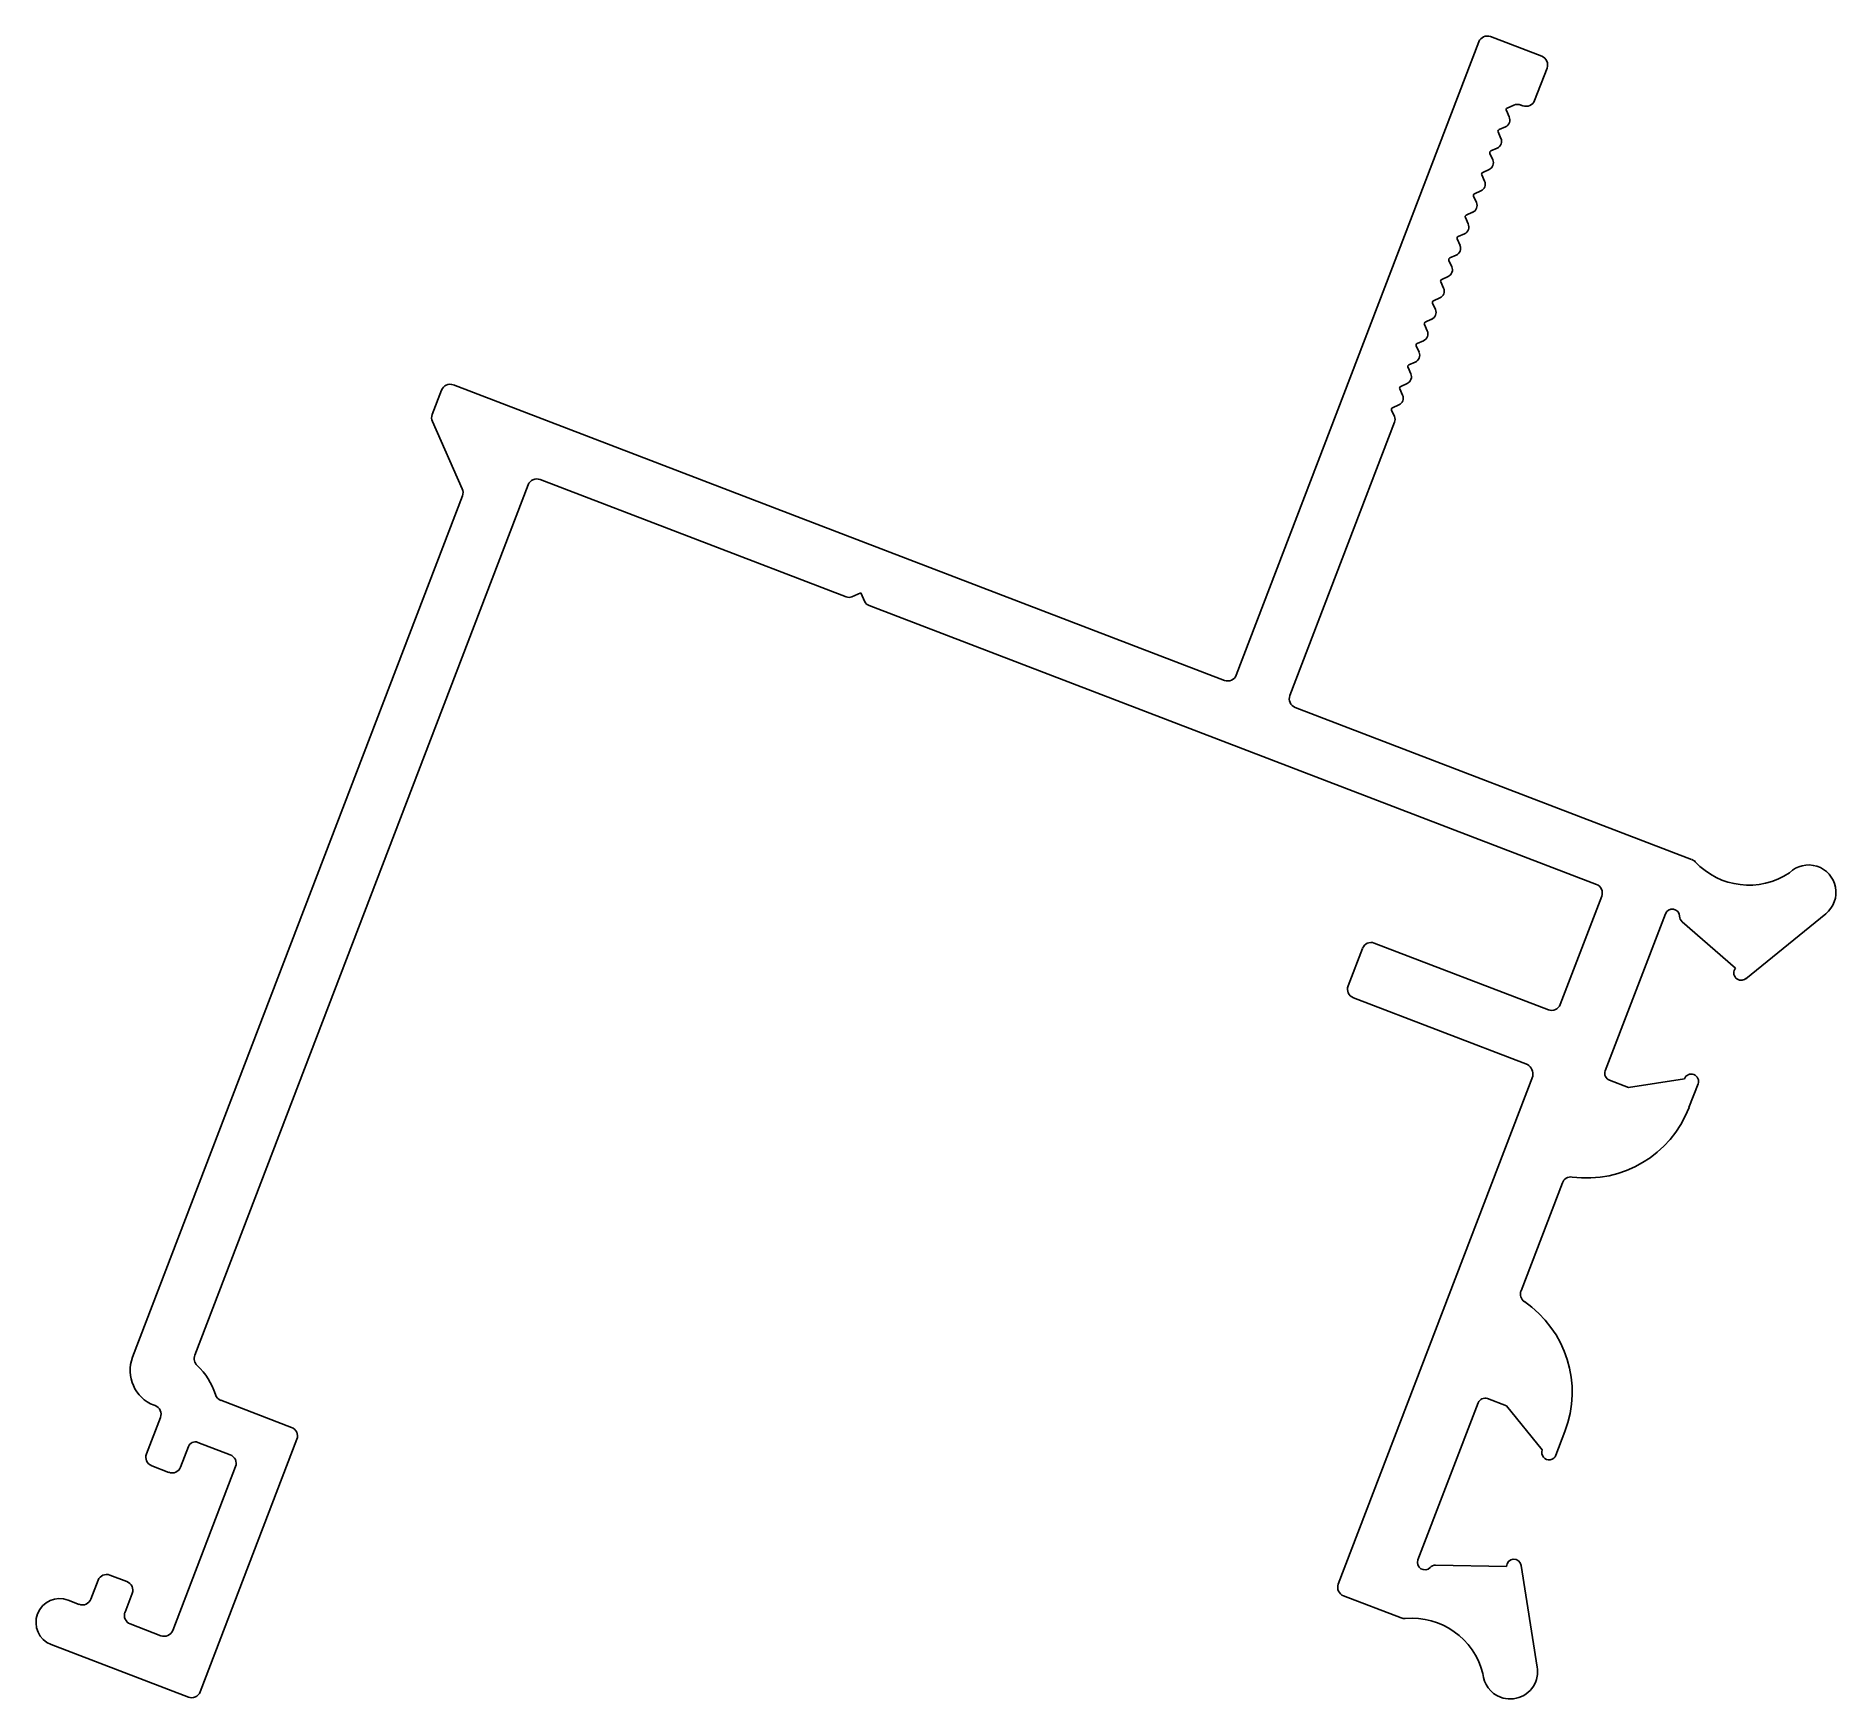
# Model space of a CAD drawing. Header units: inches. Extents: x -24.8 to 24.5, y 0.7 to 46.2.
import ezdxf

# ---------------------------------------------------------------- set-up
doc = ezdxf.new("R2010")
doc.units = ezdxf.units.IN
doc.header["$MEASUREMENT"] = 0
doc.layers.add('-Frame', color=152, linetype='Continuous')

msp = doc.modelspace()

# ---------------------------------------------------------------- linework, layer by layer
at = {"layer": '-Frame', "color": 7, "ltscale": 0.25}
for p, q in [((14.709, 46.012), (8.073, 28.689)), ((16.433, 45.619), (15.032, 46.156)), ((16.237, 44.409), (16.577, 45.296)), ((15.54, 43.959), (15.463, 44.132)), ((15.488, 44.199), (15.669, 44.279)), ((15.863, 44.285), (15.914, 44.265)), ((15.316, 43.373), (15.238, 43.547)), ((15.264, 43.613), (15.437, 43.691)), ((15.092, 42.788), (15.014, 42.962)), ((15.039, 43.028), (15.213, 43.105)), ((14.867, 42.203), (14.79, 42.376)), ((14.815, 42.442), (14.989, 42.52)), ((14.591, 41.857), (14.765, 41.934)), ((14.643, 41.617), (14.566, 41.791)), ((14.419, 41.032), (14.341, 41.205)), ((14.367, 41.271), (14.54, 41.349)), ((14.195, 40.446), (14.117, 40.62)), ((14.142, 40.686), (14.316, 40.763)), ((13.97, 39.861), (13.893, 40.034)), ((13.918, 40.1), (14.092, 40.178)), ((13.746, 39.275), (13.669, 39.449)), ((13.694, 39.515), (13.868, 39.592)), ((13.47, 38.93), (13.643, 39.007)), ((13.522, 38.69), (13.444, 38.864)), ((13.298, 38.104), (13.22, 38.278)), ((13.245, 38.344), (13.419, 38.422)), ((13.073, 37.519), (12.996, 37.693)), ((13.021, 37.759), (13.195, 37.836)), ((12.849, 36.934), (12.772, 37.107)), ((12.797, 37.173), (12.97, 37.251)), ((-13.677, 36.485), (-13.933, 35.818)), ((7.75, 28.545), (-13.354, 36.629)), ((12.625, 36.348), (12.547, 36.522)), ((12.573, 36.588), (12.746, 36.665)), ((12.348, 36.002), (12.522, 36.08)), ((-13.928, 35.624), (-13.108, 33.787)), ((9.539, 28.127), (12.405, 35.607)), ((12.401, 35.763), (12.323, 35.936)), ((-10.98, 34.039), (-2.602, 30.829)), ((-13.103, 33.595), (-22.131, 10.027)), ((-20.43, 10.08), (-11.308, 33.892)), ((-2.446, 30.833), (-2.2, 30.943)), ((-2.2, 30.943), (-2.091, 30.697)), ((-1.978, 30.59), (17.929, 22.965)), ((20.534, 23.648), (9.683, 27.804)), ((18.073, 22.642), (16.937, 19.677)), ((18.169, 17.862), (19.815, 22.158)), ((20.271, 21.943), (21.737, 20.671)), ((22.014, 20.384), (24.207, 22.162)), ((11.526, 21.214), (11.133, 20.187)), ((16.614, 19.533), (11.849, 21.358)), ((11.277, 19.864), (16.042, 18.039)), ((16.186, 17.716), (10.863, 3.822)), ((18.807, 17.404), (18.285, 17.604)), ((20.336, 17.647), (18.807, 17.404)), ((20.461, 16.857), (20.709, 17.504)), ((15.864, 11.844), (16.995, 14.798)), ((14.948, 8.895), (15.471, 8.694)), ((-21.37, 8.38), (-21.753, 7.381)), ((-21.546, 8.715), (-21.514, 8.703)), ((-17.78, 8.108), (-19.714, 8.849)), ((13.044, 4.484), (14.69, 8.779)), ((15.471, 8.694), (16.446, 7.493)), ((16.819, 7.349), (17.067, 7.996)), ((-20.819, 7.023), (-20.604, 7.584)), ((-20.346, 7.699), (-19.459, 7.359)), ((-20.283, 0.875), (-17.636, 7.785)), ((-21.609, 7.058), (-21.142, 6.879)), ((-19.315, 7.036), (-21.032, 2.554)), ((-22.287, 3.891), (-22.753, 4.07)), ((15.468, 4.306), (13.528, 4.339)), ((16.309, 1.546), (15.866, 4.334)), ((-23.076, 3.926), (-23.273, 3.412)), ((-22.339, 3.055), (-22.143, 3.568)), ((11.007, 3.499), (12.585, 2.895)), ((-23.596, 3.268), (-23.892, 3.382)), ((-21.355, 2.41), (-22.195, 2.732)), ((-24.357, 2.168), (-20.606, 0.731))]:
    msp.add_line(p, q, dxfattribs=at)
for centre, radius, start, end in [((14.942, 45.922), 0.25, 69.04, 159.04), ((16.343, 45.386), 0.25, 339.04, 69.04), ((16.003, 44.499), 0.25, 249.04, 339.04), ((15.508, 44.153), 0.05, 114.04, 204.04), ((15.355, 43.876), 0.203, 339.04, 24.04), ((15.773, 44.047), 0.254, 69.04, 114.04), ((15.284, 43.567), 0.05, 114.04, 204.04), ((15.13, 43.291), 0.203, 339.04, 24.04), ((15.355, 43.876), 0.203, 294.04, 339.04), ((15.06, 42.982), 0.05, 114.04, 204.04), ((15.13, 43.291), 0.203, 294.04, 339.04), ((14.836, 42.397), 0.05, 114.04, 204.04), ((14.906, 42.705), 0.203, 294.04, 339.04), ((14.906, 42.705), 0.203, 339.04, 24.04), ((14.682, 42.12), 0.203, 294.04, 339.04), ((14.682, 42.12), 0.203, 339.04, 24.04), ((14.458, 41.534), 0.203, 294.04, 339.04), ((14.611, 41.811), 0.05, 114.04, 204.04), ((14.458, 41.534), 0.203, 339.04, 24.04), ((14.387, 41.226), 0.05, 114.04, 204.04), ((14.233, 40.949), 0.203, 339.04, 24.04), ((14.163, 40.64), 0.05, 114.04, 204.04), ((14.009, 40.363), 0.203, 339.04, 24.04), ((14.233, 40.949), 0.203, 294.04, 339.04), ((13.939, 40.055), 0.05, 114.04, 204.04), ((14.009, 40.363), 0.203, 294.04, 339.04), ((13.714, 39.469), 0.05, 114.04, 204.04), ((13.785, 39.778), 0.203, 294.04, 339.04), ((13.785, 39.778), 0.203, 339.04, 24.04), ((13.49, 38.884), 0.05, 114.04, 204.04), ((13.56, 39.193), 0.203, 294.04, 339.04), ((13.56, 39.193), 0.203, 339.04, 24.04), ((13.336, 38.607), 0.203, 294.04, 339.04), ((13.336, 38.607), 0.203, 339.04, 24.04), ((13.112, 38.022), 0.203, 294.04, 339.04), ((13.266, 38.298), 0.05, 114.04, 204.04), ((13.112, 38.022), 0.203, 339.04, 24.04), ((13.042, 37.713), 0.05, 114.04, 204.04), ((12.888, 37.436), 0.203, 339.04, 24.04), ((12.817, 37.128), 0.05, 114.04, 204.04), ((12.888, 37.436), 0.203, 294.04, 339.04), ((-13.444, 36.396), 0.25, 69.04, 159.04), ((12.593, 36.542), 0.05, 114.04, 204.04), ((12.663, 36.851), 0.203, 294.04, 339.04), ((12.663, 36.851), 0.203, 339.04, 24.04), ((12.369, 35.957), 0.05, 114.04, 204.04), ((12.439, 36.265), 0.203, 294.04, 339.04), ((12.439, 36.265), 0.203, 339.04, 24.04), ((-13.696, 35.727), 0.254, 159.04, 204.04), ((12.215, 35.68), 0.203, 339.04, 24.04), ((-11.071, 33.801), 0.254, 69.04, 159.04), ((-13.337, 33.685), 0.25, 339.0399, 24.0398), ((-2.529, 31.019), 0.203, 249.04, 294.04), ((-1.905, 30.78), 0.203, 204.04, 249.04), ((7.84, 28.778), 0.25, 249.04, 339.04), ((9.773, 28.038), 0.25, 159.04, 249.04), ((20.444, 23.411), 0.254, 42.843, 69.04), ((22.096, 24.943), 2, 222.843, 303.9275), ((23.734, 22.745), 0.75, 309.04, 134.065), ((17.839, 22.731), 0.25, 339.04, 69.04), ((20.002, 22.087), 0.2, 1.3872, 159.04), ((20.405, 22.096), 0.203, 181.3872, 229.04), ((11.76, 21.125), 0.25, 69.04, 159.04), ((21.888, 20.54), 0.2, 139.04, 309.04), ((11.366, 20.097), 0.25, 159.04, 249.04), ((16.703, 19.766), 0.25, 249.04, 339.04), ((15.854, 17.762), 0.335, 352.1509, 55.9292), ((18.356, 17.791), 0.2, 159.04, 249.04), ((20.522, 17.575), 0.2, 339.04, 159.04), ((17.66, 17.93), 3, 262.3824, 339.0399), ((17.229, 14.709), 0.25, 82.3825, 159.04), ((16.097, 11.754), 0.25, 159.04, 235.6975), ((14.266, 9.07), 3, 339.0401, 55.6976), ((-21.182, 9.664), 1.016, 159.04, 249.04), ((-20.192, 9.99), 0.254, 159.04, 227.1274), ((-21.604, 8.47), 1.82, 17.2967, 47.1274), ((-19.623, 9.086), 0.254, 197.2967, 249.04), ((14.877, 8.708), 0.2, 69.04, 159.04), ((-21.604, 8.47), 0.25, 339.04, 69.04), ((-17.869, 7.875), 0.25, 339.04, 69.04), ((-20.418, 7.512), 0.2, 69.04, 159.04), ((16.633, 7.421), 0.2, 159.04, 339.04), ((-21.519, 7.292), 0.25, 159.04, 249.04), ((-21.052, 7.113), 0.25, 249.04, 339.04), ((-19.548, 7.126), 0.25, 339.04, 69.04), ((13.231, 4.412), 0.2, 159.04, 316.6929), ((15.668, 4.303), 0.2, 9.04, 179.04), ((-22.843, 3.836), 0.25, 69.04, 159.04), ((13.525, 4.136), 0.203, 89.04, 136.6928), ((-22.376, 3.658), 0.25, 339.04, 69.04), ((11.097, 3.732), 0.25, 159.04, 249.04), ((-24.125, 2.775), 0.65, 69.04, 249.04), ((-23.507, 3.502), 0.25, 249.04, 339.04), ((-22.106, 2.965), 0.25, 159.04, 249.04), ((-21.265, 2.643), 0.25, 249.04, 339.04), ((12.675, 3.132), 0.254, 249.04, 275.237), ((12.881, 0.887), 2, 14.1525, 95.237), ((15.569, 1.429), 0.75, 339.04, 9.04), ((15.569, 1.429), 0.75, 184.015, 249.04), ((15.569, 1.429), 0.75, 249.04, 339.04), ((-20.516, 0.964), 0.25, 249.04, 339.04)]:
    msp.add_arc(centre, radius, start, end, dxfattribs=at)

doc.saveas('drawing.dxf')
